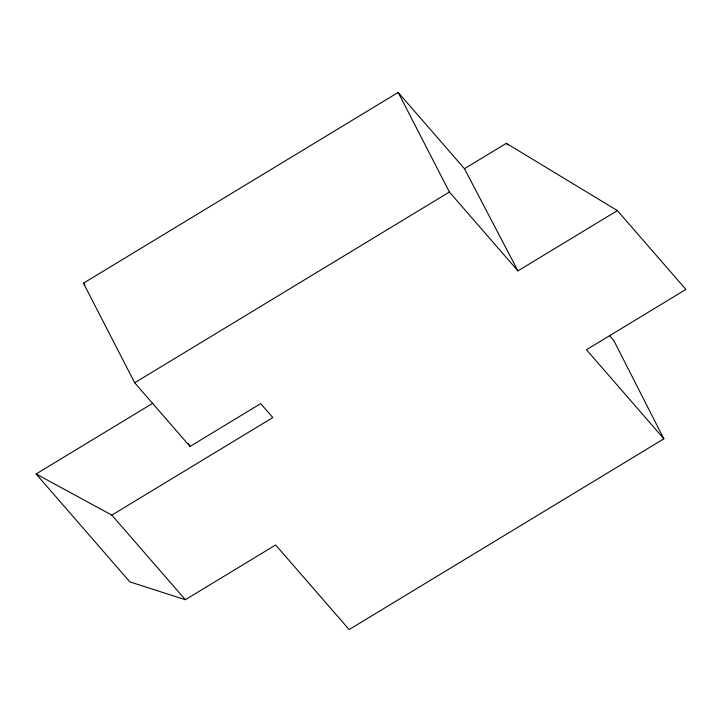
<?xml version="1.0" encoding="UTF-8"?>
<svg xmlns="http://www.w3.org/2000/svg" width="722" height="722" viewBox="0 0 722 722"><rect width="100%" height="100%" fill="white"/><g stroke="black" fill="none" stroke-linecap="round" stroke-linejoin="round"><path stroke-width="1.08" d="M36.1 473.975L111.847 515.12L272.808 417.569L260.696 403.625L190.03 446.458L134.689 382.777L83.463 283.186L398.183 92.443L464.463 168.713L517.927 270.876L617.382 210.598L685.9 289.441L586.444 349.719L663.861 438.814L349.141 629.557L275.642 544.984L185.346 599.702L129.879 581.896L36.1 473.975L152.82 403.237M464.463 168.713L506.339 143.326L617.382 210.598M134.689 382.777L449.409 192.025L517.927 270.876M506.339 143.326L507.81 145.023M609.431 335.54L613.853 340.631L663.861 438.814M83.463 283.186L84.925 284.874M111.847 515.12L185.346 599.702M188.469 443.461L190.03 446.458M398.183 92.443L449.409 192.025"/></g></svg>
